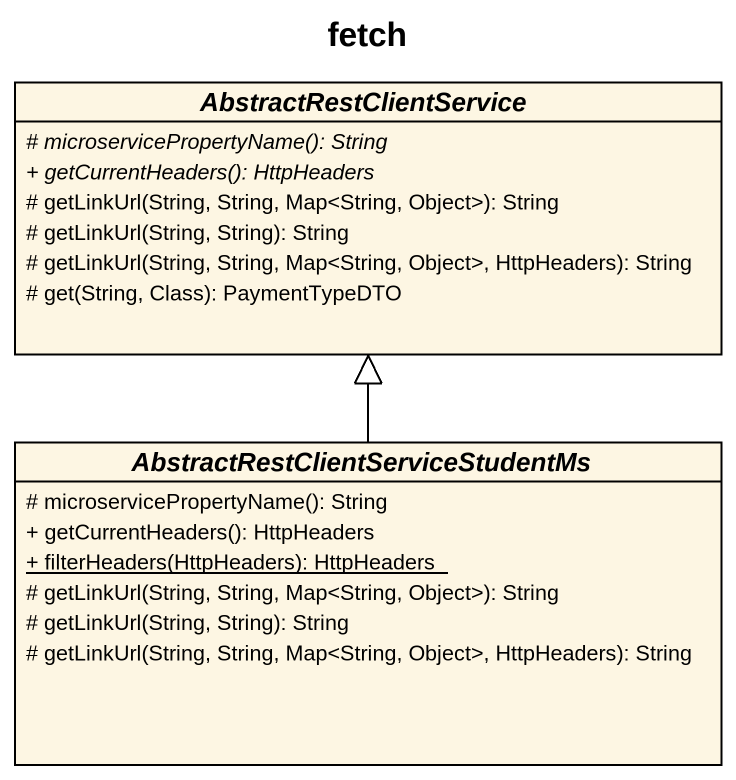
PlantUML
@startuml
title fetch
hide circle
hide empty members
skinparam classAttributeIconSize 0
abstract class AbstractRestClientService {
  {abstract} # microservicePropertyName(): String
  {abstract} + getCurrentHeaders(): HttpHeaders
  # getLinkUrl(String, String, Map<String, Object>): String
  # getLinkUrl(String, String): String
  # getLinkUrl(String, String, Map<String, Object>, HttpHeaders): String
  # get(String, Class): PaymentTypeDTO
}
abstract class "AbstractRestClientServiceStudentMs" as AbstractRestClientServiceStu {
  # microservicePropertyName(): String
  + getCurrentHeaders(): HttpHeaders
  {static} + filterHeaders(HttpHeaders): HttpHeaders
  # getLinkUrl(String, String, Map<String, Object>): String
  # getLinkUrl(String, String): String
  # getLinkUrl(String, String, Map<String, Object>, HttpHeaders): String
}
AbstractRestClientServiceStu -up-|> AbstractRestClientService
@enduml
